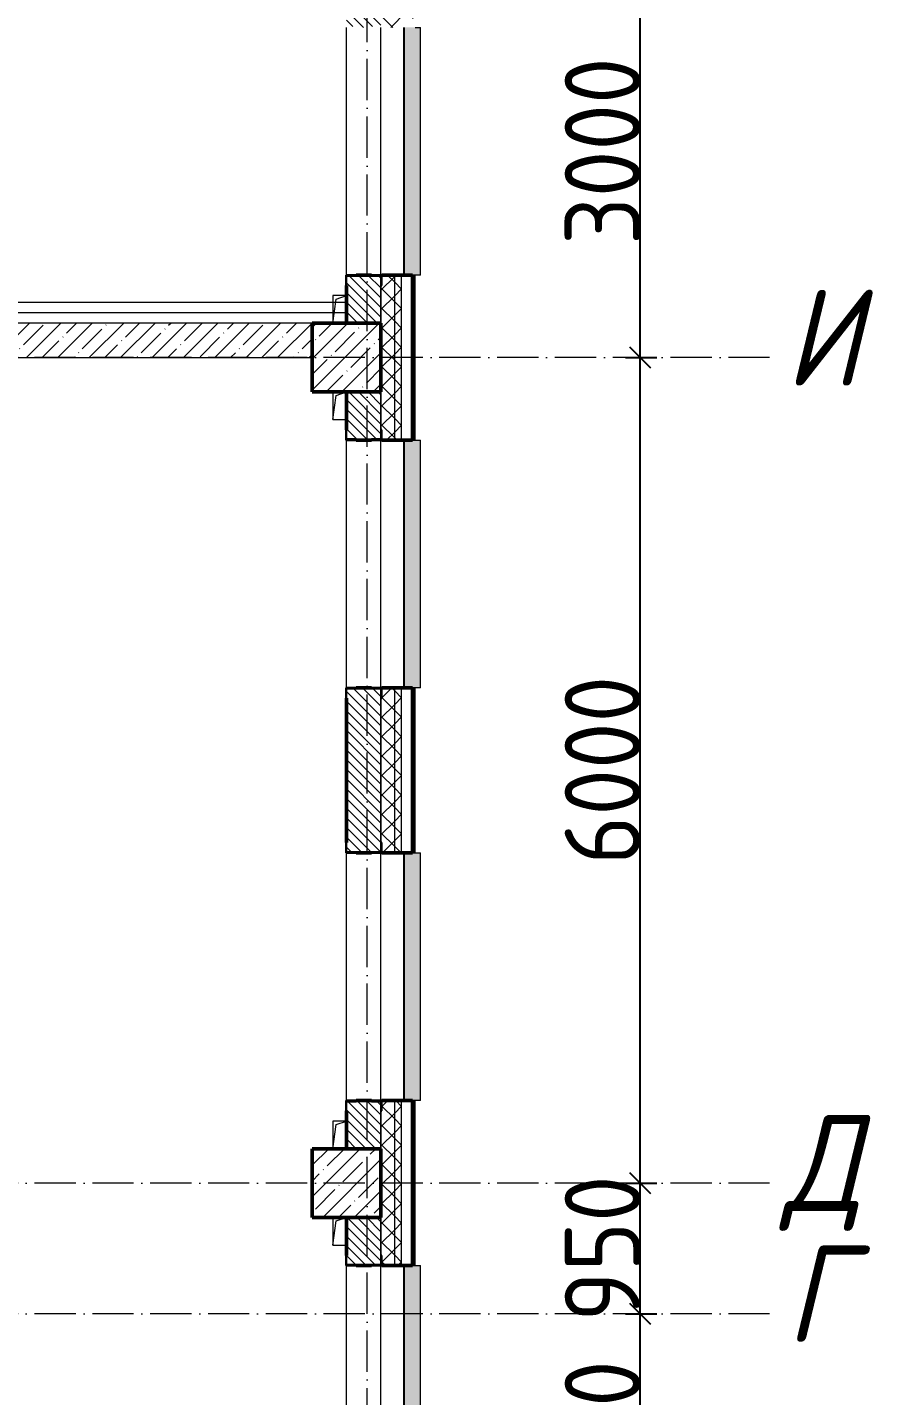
# Model space of a CAD drawing. Header units: millimetres. Extents: x -12989 to 629078, y -109036 to 555275.
# Drawn here: x 615249 to 621398, y 99571 to 109515 of the extents above; entities that cross this region are included whole.
import ezdxf

# ---------------------------------------------------------------- set-up
doc = ezdxf.new("R2010")
doc.units = ezdxf.units.MM
doc.linetypes.add('50_200_ШТРИХ_1Т_ш5_п1_п1_', pattern=[700, 500, -100, 0, -100])
for name, color, linetype, lineweight in [('A-____-____-DIMS', 7, 'Continuous', 9), ('A-DETL-____-OTLN-4', 7, 'Continuous', 18), ('A-GENM-____-MCUT', 7, 'Continuous', 25), ('A-GENM-____-OTLN', 7, 'Continuous', 9), ('A-GENM-____-OTLN-1', 7, 'Continuous', 25), ('A-GLAZ-____-OTLN', 7, 'Continuous', 9), ('A-WALL-____-MCUT-1', 7, 'Continuous', 9), ('A-WALL-____-MCUT-2', 7, 'Continuous', 50), ('A-WALL-____-MCUT-3', 7, 'Continuous', 9), ('A-WALL-____-OTLN', 7, 'Continuous', 9), ('A-WALL-____-PATT-1', 7, 'Continuous', 9), ('A-WALL-FNSH-MCUT-1', 7, 'Continuous', 9), ('S-COLS-____-MCUT', 7, 'Continuous', 50), ('S-COLS-____-OTLN', 7, 'Continuous', 9), ('S-GRID-____-IDEN', 7, 'Continuous', 9), ('S-GRID-____-OTLN-1', 7, '50_200_ШТРИХ_1Т_ш5_п1_п1_', 9)]:
    doc.layers.add(name, color=color, linetype=linetype, lineweight=lineweight)
doc.layers.add('A-GLAZ-____-OTLN-1', color=7, linetype='Continuous', lineweight=9, true_color=0xc0c0c0)
doc.styles.add('ISOCPEUR_I', font='isocpeui.ttf', dxfattribs={"width": 0.9, "height": 2.5})
doc.styles.add('ISOCPEUR_I_9', font='isocpeui.ttf', dxfattribs={"width": 0.9, "height": 250})
doc.styles.add('СПДС', font='isocpeur.ttf', dxfattribs={"width": 0.9})
doc.dimstyles.new('ISO-2_5_0_9К_БОЛЬШОЙ_ОСИ', dxfattribs={"dimscale": 304.8, "dimtxt": 248.995294, "dimasz": 0.492126, "dimexe": 0.393701, "dimexo": 0, "dimgap": 0, "dimtad": 1, "dimdec": 0, "dimzin": 0, "dimdsep": 46, "dimtxsty": 'ISOCPEUR_I_9', "dimblk1": 'OBLIQUE', "dimblk2": 'OBLIQUE', "dimsah": 1, "dimcen": 0.09, "dimdle": 0.393701, "dimazin": 0, "dimtfac": 1, "dimtdec": 4, "dimtix": 1, "dimtmove": 0, "dimatfit": 3, "dimfxl": 1, "dimtvp": 1, "dimtolj": 1, "dimtzin": 0, "dimarcsym": 2})
pattern_1 = [(135, (516567.8, 90784.41), (-35.35534, -35.35534), [])]
pattern_2 = [(45, (516567.8, 90784.41), (-70.71068, 70.71068), []), (135, (516567.8, 90784.41), (-70.71068, -70.71068), [])]

# ---------------------------------------------------------------- blocks, each defined once
blk = doc.blocks.new('BSC_Колонна _Прямоугольная - 500х500-V24-АР1_План отверстий 2 этажа в осях 1-64_А-ГГ')
at = {"layer": 'S-COLS-____-OTLN'}
h = blk.add_hatch(dxfattribs=at)
h.set_pattern_fill('FP_53', color=256, style=0, pattern_type=2)
h.set_pattern_definition([(45, (-101000, -16331.04), (-114.04925, 114.04925), []), (45, (-100885.95, -16331.04), (-114.04925, 114.04925), [201.613, -40.323, 3.353, -36.97])])
h.paths.add_polyline_path([(-250, -250), (250, -250), (250, 250), (-250, 250), (-250, -115.2)], flags=0)
at = {"layer": 'S-COLS-____-MCUT'}
for p, q in [((250, 250), (-250, 250)), ((-250, 250), (-250, -250)), ((250, -250), (250, 250)), ((-250, -250), (250, -250))]:
    blk.add_line(p, q, dxfattribs=at)
blk = doc.blocks.new('BSC_Колонна _Прямоугольная - 500х500-V75-АР1_План отверстий 2 этажа в осях 1-64_А-ГГ')
at = {"layer": 'S-COLS-____-OTLN'}
h = blk.add_hatch(dxfattribs=at)
h.set_pattern_fill('FP_104', color=256, style=0, pattern_type=2)
h.set_pattern_definition([(45, (-101000, -10331.04), (-114.04925, 114.04925), []), (45, (-100885.95, -10331.04), (-114.04925, 114.04925), [201.613, -40.323, 3.353, -36.97])])
h.paths.add_polyline_path([(-250, -250), (250, -250), (250, 250), (-250, 250), (-250, -135.2)], flags=0)
at = {"layer": 'S-COLS-____-MCUT'}
for p, q in [((250, 250), (-250, 250)), ((-250, 250), (-250, -250)), ((250, -250), (250, 250)), ((-250, -250), (250, -250))]:
    blk.add_line(p, q, dxfattribs=at)
blk = doc.blocks.new('Фахверк_СКБ_Уголок - 250_2700-27497298-АР1_План отверстий 2 этажа в осях 1-64_А-ГГ')
at = {"layer": 'A-GENM-____-MCUT'}
for p, q in [((200, 181), (125, 181)), ((125, 181), (125, 106)), ((125, 106), (131, 106)), ((131, 106), (131, 175)), ((131, 175), (200, 175)), ((200, 175), (200, 181)), ((131, -6), (125, -6)), ((125, -6), (125, -81)), ((125, -81), (200, -81)), ((131, -75), (131, -6)), ((200, -75), (131, -75)), ((200, -81), (200, -75))]:
    blk.add_line(p, q, dxfattribs=at)
blk = doc.blocks.new('AR_Отверстие прямоугольное _в плите_ - AR_Отверстие прямоугольное _в плите_-V164-АР1_План отверстий 2 этажа в осях 1-64_А-ГГ')
at = {"layer": 'A-GENM-____-OTLN'}
for p, q in [((-50, 100), (-50, -100)), ((-25, 75), (50, 100)), ((-50, -100), (-25, 75)), ((-50, -100), (50, -100))]:
    blk.add_line(p, q, dxfattribs=at)
blk = doc.blocks.new('AR_Отверстие прямоугольное _в плите_ - AR_Отверстие прямоугольное _в плите_-V167-АР1_План отверстий 2 этажа в осях 1-64_А-ГГ')
at = {"layer": 'A-GENM-____-OTLN'}
for p, q in [((50, 100), (-50, 100)), ((-50, 100), (-50, -100)), ((-25, 75), (50, 100)), ((-50, -100), (-25, 75))]:
    blk.add_line(p, q, dxfattribs=at)
blk = doc.blocks.new('Отлив_СКБ - Отлив витража_120_НВФ-V194-АР1_План отверстий 2 этажа в осях 1-64_А-ГГ')
at = {"layer": 'A-GLAZ-____-OTLN-1'}
for points in [[(1800, -2), (1800, 0), (0, 0), (0, -2), (1544.5, -2)], [(1544.5, -120), (1800, -120), (1800, -2), (0, -2), (0, -120)]]:
    blk.add_hatch(color=256, dxfattribs=at).paths.add_polyline_path(points, flags=0)
at = {"layer": 'A-GLAZ-____-OTLN'}
for p, q in [((0, 0), (1800, 0)), ((1800, -2), (0, -2)), ((0, -120), (0, -83)), ((1800, -83), (1800, -120)), ((0, -120), (1800, -120))]:
    blk.add_line(p, q, dxfattribs=at)
blk = doc.blocks.new('_Oblique')
at = {"color": 0, "linetype": 'ByBlock', "lineweight": -2}
blk.add_line((-0.5, -0.5), (0.5, 0.5), dxfattribs=at)
blk = doc.blocks.new('*D2893')
at = {"layer": 'A-____-____-DIMS', "color": 0, "lineweight": -2, "transparency": 16777216}
for p, q in [((386904.9, -79652.4), (386904.9, -77362.4)), ((386798.9, -77482.4), (387024.9, -77482.4)), ((386798.9, -79532.4), (387024.9, -79532.4))]:
    blk.add_line(p, q, dxfattribs=at)
at = {"layer": 'Defpoints', "color": 0, "transparency": 16777216}
for p in [(386798.9, -77482.4), (386904.9, -77482.4), (386798.9, -79532.4)]:
    blk.add_point(p, dxfattribs=at)
at = {"layer": 'A-____-____-DIMS', "color": 0, "lineweight": -2, "transparency": 16777216, "xscale": 150, "yscale": 150, "zscale": 150}
for p, rotation in [((386904.9, -77482.4), 90), ((386904.9, -79532.4), 270)]:
    blk.add_blockref('_Oblique', p, dxfattribs=dict(at, rotation=rotation))
at = {"layer": 'A-____-____-DIMS', "color": 0, "transparency": 16777216, "insert": (386630.6, -78507.4), "char_height": 548.64, "attachment_point": 5, "rotation": 90, "style": 'СПДС'}
blk.add_mtext('\\A1;2050', dxfattribs=at)
blk = doc.blocks.new('*D2894')
at = {"layer": 'A-____-____-DIMS', "color": 0, "lineweight": -2, "transparency": 16777216}
for p, q in [((386904.9, -77602.4), (386904.9, -76412.4)), ((386798.9, -76532.4), (387024.9, -76532.4)), ((386798.9, -77482.4), (387024.9, -77482.4))]:
    blk.add_line(p, q, dxfattribs=at)
at = {"layer": 'Defpoints', "color": 0, "transparency": 16777216}
for p in [(386798.9, -76532.4), (386904.9, -76532.4), (386798.9, -77482.4)]:
    blk.add_point(p, dxfattribs=at)
at = {"layer": 'A-____-____-DIMS', "color": 0, "lineweight": -2, "transparency": 16777216, "xscale": 150, "yscale": 150, "zscale": 150}
for p, rotation in [((386904.9, -76532.4), 90), ((386904.9, -77482.4), 270)]:
    blk.add_blockref('_Oblique', p, dxfattribs=dict(at, rotation=rotation))
at = {"layer": 'A-____-____-DIMS', "color": 0, "transparency": 16777216, "insert": (386630.6, -77007.4), "char_height": 548.64, "attachment_point": 5, "rotation": 90, "style": 'СПДС'}
blk.add_mtext('\\A1;950', dxfattribs=at)
blk = doc.blocks.new('*D2895')
at = {"layer": 'A-____-____-DIMS', "color": 0, "lineweight": -2, "transparency": 16777216}
for p, q in [((386904.9, -76652.4), (386904.9, -70412.4)), ((386798.9, -70532.4), (387024.9, -70532.4)), ((386798.9, -76532.4), (387024.9, -76532.4))]:
    blk.add_line(p, q, dxfattribs=at)
at = {"layer": 'Defpoints', "color": 0, "transparency": 16777216}
for p in [(386798.9, -70532.4), (386904.9, -70532.4), (386798.9, -76532.4)]:
    blk.add_point(p, dxfattribs=at)
at = {"layer": 'A-____-____-DIMS', "color": 0, "lineweight": -2, "transparency": 16777216, "xscale": 150, "yscale": 150, "zscale": 150}
for p, rotation in [((386904.9, -70532.4), 90), ((386904.9, -76532.4), 270)]:
    blk.add_blockref('_Oblique', p, dxfattribs=dict(at, rotation=rotation))
at = {"layer": 'A-____-____-DIMS', "color": 0, "transparency": 16777216, "insert": (386630.6, -73532.4), "char_height": 548.64, "attachment_point": 5, "rotation": 90, "style": 'СПДС'}
blk.add_mtext('\\A1;6000', dxfattribs=at)
blk = doc.blocks.new('*D2896')
at = {"layer": 'A-____-____-DIMS', "color": 0, "lineweight": -2, "transparency": 16777216}
for p, q in [((386904.9, -70652.4), (386904.9, -67412.4)), ((386798.9, -67532.4), (387024.9, -67532.4)), ((386798.9, -70532.4), (387024.9, -70532.4))]:
    blk.add_line(p, q, dxfattribs=at)
at = {"layer": 'Defpoints', "color": 0, "transparency": 16777216}
for p in [(386798.9, -67532.4), (386904.9, -67532.4), (386798.9, -70532.4)]:
    blk.add_point(p, dxfattribs=at)
at = {"layer": 'A-____-____-DIMS', "color": 0, "lineweight": -2, "transparency": 16777216, "xscale": 150, "yscale": 150, "zscale": 150}
for p, rotation in [((386904.9, -67532.4), 90), ((386904.9, -70532.4), 270)]:
    blk.add_blockref('_Oblique', p, dxfattribs=dict(at, rotation=rotation))
at = {"layer": 'A-____-____-DIMS', "color": 0, "transparency": 16777216, "insert": (386630.6, -69032.4), "char_height": 548.64, "attachment_point": 5, "rotation": 90, "style": 'СПДС'}
blk.add_mtext('\\A1;3000', dxfattribs=at)
blk = doc.blocks.new('3эт')
at = {"layer": 'S-GRID-____-OTLN-1', "color": 251, "ltscale": 0.6, "true_color": 0x636466}
for p, q in [((384920.7, -91346.1), (384920.7, -36982.5)), ((387845.1, -70532.4), (351097.5, -70532.4)), ((387845.1, -76532.4), (376792, -76532.4)), ((387845.1, -77482.4), (279340.9, -77482.4))]:
    blk.add_line(p, q, dxfattribs=at)
at = {"layer": 'S-GRID-____-IDEN', "char_height": 700, "attachment_point": 1, "style": 'ISOCPEUR_I'}
for s, insert, width in [('\\fISOCPEUR|b0|i1|c204|p34|;\\W.9;И', (387955.1, -70035.4), 223.671), ('\\fISOCPEUR|b0|i1|c204|p34|;\\W.9;Д', (387943.4, -76035.4), 252.532), ('\\fISOCPEUR|b0|i1|c204|p34|;\\W.9;Г', (387964.1, -76985.4), 202.025)]:
    blk.add_mtext(s, dxfattribs=dict(at, insert=insert, width=width))
at = {"layer": 'A-____-____-DIMS'}
for base, p1, p2, override, picture, middle in [((386904.9, -67532.4), (386798.9, -70532.4), (386798.9, -67532.4), {"dimtxt": 1.8, "dimpost": '<>', "dimtxsty": 'СПДС', "dimfxl": 3000}, '*D2896', (386630.6, -69032.4)), ((386904.9, -70532.4), (386798.9, -76532.4), (386798.9, -70532.4), {"dimtxt": 1.8, "dimpost": '<>', "dimtxsty": 'СПДС', "dimfxl": 6000}, '*D2895', (386630.6, -73532.4)), ((386904.9, -76532.4), (386798.9, -77482.4), (386798.9, -76532.4), {"dimtxt": 1.8, "dimpost": '<>', "dimtxsty": 'СПДС', "dimfxl": 950}, '*D2894', (386630.6, -77007.4)), ((386904.9, -77482.4), (386798.9, -79532.4), (386798.9, -77482.4), {"dimtxt": 1.8, "dimpost": '<>', "dimtxsty": 'СПДС', "dimfxl": 2050}, '*D2893', (386630.6, -78507.4))]:
    dim = blk.add_linear_dim(base=base, p1=p1, p2=p2, angle=90, dimstyle='ISO-2_5_0_9К_БОЛЬШОЙ_ОСИ', override=override, dxfattribs=at)
    dim.commit()
    dim.dimension.update_dxf_attribs({"geometry": picture, "text_midpoint": middle})

msp = doc.modelspace()

# ---------------------------------------------------------------- hatches: boundary and pattern name
at = {"layer": 'A-WALL-____-PATT-1'}
h = msp.add_hatch(dxfattribs=at)
h.set_pattern_fill('FP_1', color=256, style=0, pattern_type=2)
h.set_pattern_definition(pattern_2)
h.paths.add_polyline_path([(617917.7976, 88765.4504), (617917.7976, 89715.4504), (617823.7976, 89715.4504), (617823.7976, 89640.4504), (617817.7976, 89640.4504), (617817.7976, 88765.4504)], flags=0)
h.paths.add_polyline_path([(617823.7976, 91515.4504), (617917.7976, 91515.4504), (617917.7976, 92715.4504), (617823.7976, 92715.4504), (617823.7976, 92640.4504), (617817.7976, 92640.4504), (617817.7976, 91590.4504), (617823.7976, 91590.4504), (617823.7976, 91520.317)], flags=0)
h.paths.add_polyline_path([(617823.7976, 94515.4504), (617917.7976, 94515.4504), (617917.7976, 95715.4504), (617823.7976, 95715.4504), (617823.7976, 95640.4504), (617817.7976, 95640.4504), (617817.7976, 94590.4504), (617823.7976, 94590.4504), (617823.7976, 94521.4504)], flags=0)
h.paths.add_polyline_path([(617917.7976, 97515.4504), (617917.7976, 98715.4504), (617823.7976, 98715.4504), (617823.7976, 98640.4504), (617817.7976, 98640.4504), (617817.7976, 97590.4504), (617823.7976, 97590.4504), (617823.7976, 97515.4504)], flags=0)
h.paths.add_polyline_path([(617917.7976, 100515.4504), (617917.7976, 101715.4504), (617823.7976, 101715.4504), (617823.7976, 101640.4504), (617817.7976, 101640.4504), (617817.7976, 100590.4504), (617823.7976, 100590.4504), (617823.7976, 100515.4504)], flags=0)
h.paths.add_polyline_path([(617917.7976, 103515.4504), (617917.7976, 104715.4504), (617823.7976, 104715.4504), (617823.7976, 104640.4504), (617817.7976, 104640.4504), (617817.7976, 103590.4504), (617823.7976, 103590.4504), (617823.7976, 103515.4504)], flags=0)
h.paths.add_polyline_path([(617823.7976, 106515.4504), (617917.7976, 106515.4504), (617917.7976, 107715.4504), (617823.7976, 107715.4504), (617823.7976, 107640.4504), (617817.7976, 107640.4504), (617817.7976, 106590.4504), (617823.7976, 106590.4504), (617823.7976, 106521.4504)], flags=0)
h.paths.add_polyline_path([(617823.7976, 109515.4504), (617917.7976, 109515.4504), (617917.7976, 110715.4504), (617823.7976, 110715.4504), (617823.7976, 110640.4504), (617817.7976, 110640.4504), (617817.7976, 109590.4504), (617823.7976, 109590.4504), (617823.7976, 109521.4504)], flags=0)
h.paths.add_polyline_path([(617917.7976, 115515.4504), (617917.7976, 116715.4504), (617823.7976, 116715.4504), (617823.7976, 116640.4504), (617817.7976, 116640.4504), (617817.7976, 115590.4504), (617823.7976, 115590.4504), (617823.7976, 115515.4504)], flags=0)
h.paths.add_polyline_path([(617823.7976, 118515.4504), (617917.7976, 118515.4504), (617917.7976, 119715.4504), (617823.7976, 119715.4504), (617823.7976, 119640.4504), (617817.7976, 119640.4504), (617817.7976, 118590.4504), (617823.7976, 118590.4504), (617823.7976, 118521.4504)], flags=0)
h.paths.add_polyline_path([(617823.7976, 121515.4504), (617917.7976, 121515.4504), (617917.7976, 122715.4504), (617823.7976, 122715.4504), (617823.7976, 122640.4504), (617817.7976, 122640.4504), (617817.7976, 121590.4504), (617823.7976, 121590.4504), (617823.7976, 121521.4504)], flags=0)
h.paths.add_polyline_path([(617917.7976, 124515.4504), (617917.7976, 125715.4504), (617823.7976, 125715.4504), (617823.7976, 125640.4504), (617817.7976, 125640.4504), (617817.7976, 124590.4504), (617823.7976, 124590.4504), (617823.7976, 124515.4504)], flags=0)
h.paths.add_polyline_path([(617823.7976, 127515.4504), (617917.7976, 127515.4504), (617917.7976, 128715.4504), (617823.7976, 128715.4504), (617823.7976, 128640.4504), (617817.7976, 128640.4504), (617817.7976, 127590.4504), (617823.7976, 127590.4504), (617823.7976, 127521.4504)], flags=0)
h.paths.add_polyline_path([(617917.7976, 130515.4504), (617917.7976, 131715.4504), (617823.7976, 131715.4504), (617823.7976, 131640.4504), (617817.7976, 131640.4504), (617817.7976, 130590.4504), (617823.7976, 130590.4504), (617823.7976, 130515.4504)], flags=0)
h.paths.add_polyline_path([(617823.7976, 136515.4504), (617917.7976, 136515.4504), (617917.7976, 137580.4504), (617817.7976, 137580.4504), (617817.7976, 136590.4504), (617823.7976, 136590.4504), (617823.7976, 136521.4504)], flags=0)
h = msp.add_hatch(dxfattribs=at)
h.set_pattern_fill('FP_1', color=256, style=0, pattern_type=2)
h.set_pattern_definition(pattern_2)
h.paths.add_polyline_path([(617917.7976, 88715.4504), (617967.7976, 88715.4504), (617967.7976, 89715.4504), (617917.7976, 89715.4504), (617917.7976, 88765.4504)], flags=0)
h.paths.add_polyline_path([(617917.7976, 91515.4504), (617967.7976, 91515.4504), (617967.7976, 92715.4504), (617917.7976, 92715.4504), (617917.7976, 91520.317)], flags=0)
h.paths.add_polyline_path([(617967.7976, 94515.4504), (617967.7976, 95715.4504), (617917.7976, 95715.4504), (617917.7976, 94515.4504)], flags=0)
h.paths.add_polyline_path([(617917.7976, 97515.4504), (617967.7976, 97515.4504), (617967.7976, 98715.4504), (617917.7976, 98715.4504), (617917.7976, 97540.275)], flags=0)
h.paths.add_polyline_path([(617917.7976, 100515.4504), (617967.7976, 100515.4504), (617967.7976, 101715.4504), (617917.7976, 101715.4504), (617917.7976, 100980.251)], flags=0)
h.paths.add_polyline_path([(617967.7976, 103515.4504), (617967.7976, 104715.4504), (617917.7976, 104715.4504), (617917.7976, 103515.4504)], flags=0)
h.paths.add_polyline_path([(617917.7976, 106515.4504), (617967.7976, 106515.4504), (617967.7976, 107715.4504), (617917.7976, 107715.4504), (617917.7976, 107000.2089)], flags=0)
h.paths.add_polyline_path([(617917.7976, 109515.4504), (617967.7976, 109515.4504), (617967.7976, 110715.4504), (617917.7976, 110715.4504), (617917.7976, 110440.1849)], flags=0)
h.paths.add_polyline_path([(617967.7976, 115515.4504), (617967.7976, 116715.4504), (617917.7976, 116715.4504), (617917.7976, 115515.4504)], flags=0)
h.paths.add_polyline_path([(617967.7976, 118515.4504), (617967.7976, 119715.4504), (617917.7976, 119715.4504), (617917.7976, 118515.4504)], flags=0)
h.paths.add_polyline_path([(617967.7976, 121515.4504), (617967.7976, 122715.4504), (617917.7976, 122715.4504), (617917.7976, 121515.4504)], flags=0)
h.paths.add_polyline_path([(617967.7976, 124515.4504), (617967.7976, 125715.4504), (617917.7976, 125715.4504), (617917.7976, 124515.4504)], flags=0)
h.paths.add_polyline_path([(617917.7976, 127515.4504), (617967.7976, 127515.4504), (617967.7976, 128715.4504), (617917.7976, 128715.4504), (617917.7976, 127640.0648)], flags=0)
h.paths.add_polyline_path([(617967.7976, 130515.4504), (617967.7976, 131715.4504), (617917.7976, 131715.4504), (617917.7976, 130515.4504)], flags=0)
h.paths.add_polyline_path([(617917.7976, 136515.4504), (617967.7976, 136515.4504), (617967.7976, 137580.4504), (617917.7976, 137580.4504), (617917.7976, 137099.9988)], flags=0)
h = msp.add_hatch(dxfattribs=at)
h.set_pattern_fill('FP_3', color=256, style=0, pattern_type=2)
h.set_pattern_definition([(45, (516567.8, 90784.41), (-85.53659, 85.53659), []), (45, (516624.82, 90784.41), (-85.53659, 85.53659), [])])
h.paths.add_polyline_path([(618047.7976, 88615.4504), (618067.7976, 88615.4504), (618067.7976, 89715.4504), (618047.7976, 89715.4504), (618047.7976, 88635.4504)], flags=0)
h.paths.add_polyline_path([(618067.7976, 91515.4504), (618067.7976, 92715.4504), (618047.7976, 92715.4504), (618047.7976, 91515.4504)], flags=0)
h.paths.add_polyline_path([(618067.7976, 94515.4504), (618067.7976, 95715.4504), (618047.7976, 95715.4504), (618047.7976, 94515.4504)], flags=0)
h.paths.add_polyline_path([(618067.7976, 97515.4504), (618067.7976, 98715.4504), (618047.7976, 98715.4504), (618047.7976, 97515.4504)], flags=0)
h.paths.add_polyline_path([(618047.7976, 100515.4504), (618067.7976, 100515.4504), (618067.7976, 101715.4504), (618047.7976, 101715.4504), (618047.7976, 100980.251)], flags=0)
h.paths.add_polyline_path([(618047.7976, 103515.4504), (618067.7976, 103515.4504), (618067.7976, 104715.4504), (618047.7976, 104715.4504), (618047.7976, 103560.2329)], flags=0)
h.paths.add_polyline_path([(618047.7976, 106515.4504), (618067.7976, 106515.4504), (618067.7976, 107715.4504), (618047.7976, 107715.4504), (618047.7976, 107000.2089)], flags=0)
h.paths.add_polyline_path([(618047.7976, 109515.4504), (618067.7976, 109515.4504), (618067.7976, 110715.4504), (618047.7976, 110715.4504), (618047.7976, 110440.1849)], flags=0)
h.paths.add_polyline_path([(618067.7976, 115515.4504), (618067.7976, 116715.4504), (618047.7976, 116715.4504), (618047.7976, 115515.4504)], flags=0)
h.paths.add_polyline_path([(618047.7976, 118515.4504), (618067.7976, 118515.4504), (618067.7976, 119715.4504), (618047.7976, 119715.4504), (618047.7976, 119040.1249)], flags=0)
h.paths.add_polyline_path([(618047.7976, 121515.4504), (618067.7976, 121515.4504), (618067.7976, 122715.4504), (618047.7976, 122715.4504), (618047.7976, 122480.1008)], flags=0)
h.paths.add_polyline_path([(618047.7976, 124515.4504), (618067.7976, 124515.4504), (618067.7976, 125715.4504), (618047.7976, 125715.4504), (618047.7976, 125060.0828)], flags=0)
h.paths.add_polyline_path([(618067.7976, 127515.4504), (618067.7976, 128715.4504), (618047.7976, 128715.4504), (618047.7976, 127515.4504)], flags=0)
h.paths.add_polyline_path([(618047.7976, 130515.4504), (618067.7976, 130515.4504), (618067.7976, 131715.4504), (618047.7976, 131715.4504), (618047.7976, 131080.0408)], flags=0)
h.paths.add_polyline_path([(618067.7976, 136515.4504), (618067.7976, 137580.4504), (618047.7976, 137580.4504), (618047.7976, 136515.4504)], flags=0)
h = msp.add_hatch(dxfattribs=at)
h.set_pattern_fill('FP_6', color=256, style=0, pattern_type=2)
h.set_pattern_definition(pattern_1)
h.paths.add_polyline_path([(617817.7976, 107365.4504), (617817.7976, 107709.4504), (617748.7976, 107709.4504), (617748.7976, 107715.4504), (617636.7976, 107715.4504), (617636.7976, 107709.4504), (617567.7976, 107709.4504), (617567.7976, 107365.4504), (617748.7976, 107365.4504)], flags=0)
h.paths.add_polyline_path([(617748.7976, 109515.4504), (617748.7976, 109521.4504), (617817.7976, 109521.4504), (617817.7976, 109865.4504), (617567.7976, 109865.4504), (617567.7976, 109521.4504), (617636.7976, 109521.4504), (617636.7976, 109515.4504)], flags=0)
h = msp.add_hatch(dxfattribs=at)
h.set_pattern_fill('FP_25', color=256, style=0, pattern_type=2)
h.set_pattern_definition([(45, (516567.8, 90784.41), (-114.04925, 114.04925), []), (45, (516681.85, 90784.41), (-114.04925, 114.04925), [201.612, -40.322, 3.353, -36.97])])
h.paths.add_polyline_path([(617317.7976, 107115.4504), (617317.7976, 107365.4504), (610317.7976, 107365.4504), (610317.7976, 107115.4504), (617299.5724, 107115.4504)], flags=0)
h = msp.add_hatch(dxfattribs=at)
h.set_pattern_fill('FP_6', color=256, style=0, pattern_type=2)
h.set_pattern_definition(pattern_1)
h.paths.add_polyline_path([(617817.7976, 101365.4504), (617817.7976, 101709.4504), (617748.7976, 101709.4504), (617748.7976, 101715.4504), (617636.7976, 101715.4504), (617636.7976, 101709.4504), (617567.7976, 101709.4504), (617567.7976, 101365.4504)], flags=0)
h.paths.add_polyline_path([(617748.7976, 103515.4504), (617748.7976, 103521.4504), (617817.7976, 103521.4504), (617817.7976, 104709.4504), (617748.7976, 104709.4504), (617748.7976, 104715.4504), (617636.7976, 104715.4504), (617636.7976, 104709.4504), (617567.7976, 104709.4504), (617567.7976, 103521.4504), (617636.7976, 103521.4504), (617636.7976, 103515.4504)], flags=0)
h.paths.add_polyline_path([(617748.7976, 106515.4504), (617748.7976, 106521.4504), (617817.7976, 106521.4504), (617817.7976, 106865.4504), (617567.7976, 106865.4504), (617567.7976, 106521.4504), (617636.7976, 106521.4504), (617636.7976, 106515.4504)], flags=0)
h = msp.add_hatch(dxfattribs=at)
h.set_pattern_fill('FP_6', color=256, style=0, pattern_type=2)
h.set_pattern_definition(pattern_1)
h.paths.add_polyline_path([(617567.7976, 98365.4504), (617817.7976, 98365.4504), (617817.7976, 98709.4504), (617748.7976, 98709.4504), (617748.7976, 98715.4504), (617636.7976, 98715.4504), (617636.7976, 98709.4504), (617567.7976, 98709.4504), (617567.7976, 98400.269)], flags=0)
h.paths.add_polyline_path([(617748.7976, 100515.4504), (617748.7976, 100521.4504), (617817.7976, 100521.4504), (617817.7976, 100865.4504), (617567.7976, 100865.4504), (617567.7976, 100521.4504), (617636.7976, 100521.4504), (617636.7976, 100515.4504)], flags=0)

# ---------------------------------------------------------------- linework, layer by layer
at = {"layer": 'A-DETL-____-OTLN-4'}
for p, q in [((617567.7976, 107515.4504), (610017.7976, 107515.4504)), ((617567.7976, 107440.4504), (610017.7976, 107440.4504))]:
    msp.add_line(p, q, dxfattribs=at)
at = {"layer": 'A-WALL-____-MCUT-1'}
for p, q in [((617317.7976, 107365.4504), (610317.7976, 107365.4504)), ((610317.7976, 107115.4504), (617317.7976, 107115.4504))]:
    msp.add_line(p, q, dxfattribs=at)
at = {"layer": 'A-WALL-____-MCUT-2'}
for p, q in [((617748.7976, 107715.4504), (617636.7976, 107715.4504)), ((618047.7976, 107715.4504), (617823.7976, 107715.4504)), ((618047.7976, 106515.4504), (618047.7976, 107715.4504)), ((617567.7976, 107640.4504), (617567.7976, 107365.4504)), ((617567.7976, 106865.4504), (617567.7976, 106590.4504)), ((617636.7976, 106515.4504), (617748.7976, 106515.4504)), ((617823.7976, 106515.4504), (618047.7976, 106515.4504)), ((617567.7976, 104640.4504), (617567.7976, 103590.4504)), ((617748.7976, 104715.4504), (617636.7976, 104715.4504)), ((618047.7976, 104715.4504), (617823.7976, 104715.4504)), ((618047.7976, 103515.4504), (618047.7976, 104715.4504)), ((617636.7976, 103515.4504), (617748.7976, 103515.4504)), ((617823.7976, 103515.4504), (618047.7976, 103515.4504)), ((617567.7976, 101640.4504), (617567.7976, 101365.4504)), ((617748.7976, 101715.4504), (617636.7976, 101715.4504)), ((618047.7976, 101715.4504), (617823.7976, 101715.4504)), ((618047.7976, 100515.4504), (618047.7976, 101715.4504)), ((617567.7976, 100865.4504), (617567.7976, 100590.4504)), ((617636.7976, 100515.4504), (617748.7976, 100515.4504)), ((617823.7976, 100515.4504), (618047.7976, 100515.4504))]:
    msp.add_line(p, q, dxfattribs=at)
at = {"layer": 'A-WALL-____-MCUT-3'}
for p, q in [((617917.7976, 106515.4504), (617917.7976, 107715.4504)), ((617967.7976, 106515.4504), (617967.7976, 107715.4504)), ((617817.7976, 107365.4504), (617817.7976, 107640.4504)), ((617817.7976, 107640.4504), (617817.7976, 107365.4504)), ((617817.7976, 106590.4504), (617817.7976, 106865.4504)), ((617817.7976, 106865.4504), (617817.7976, 106590.4504)), ((617817.7976, 103590.4504), (617817.7976, 104640.4504)), ((617817.7976, 104640.4504), (617817.7976, 103590.4504)), ((617917.7976, 103515.4504), (617917.7976, 104715.4504)), ((617967.7976, 103515.4504), (617967.7976, 104715.4504)), ((617817.7976, 101365.4504), (617817.7976, 101640.4504)), ((617817.7976, 101640.4504), (617817.7976, 101365.4504)), ((617917.7976, 100515.4504), (617917.7976, 101715.4504)), ((617967.7976, 100515.4504), (617967.7976, 101715.4504)), ((617817.7976, 100590.4504), (617817.7976, 100865.4504)), ((617817.7976, 100865.4504), (617817.7976, 100590.4504))]:
    msp.add_line(p, q, dxfattribs=at)
at = {"layer": 'A-WALL-____-OTLN'}
for p, q in [((617567.7976, 107715.4504), (617567.7976, 109515.4504)), ((617817.7976, 107715.4504), (617817.7976, 109515.4504)), ((617567.7976, 104715.4504), (617567.7976, 106515.4504)), ((617817.7976, 104715.4504), (617817.7976, 106515.4504)), ((617567.7976, 101715.4504), (617567.7976, 103515.4504)), ((617817.7976, 101715.4504), (617817.7976, 103515.4504)), ((617567.7976, 98715.4504), (617567.7976, 100515.4504)), ((617817.7976, 98715.4504), (617817.7976, 100515.4504))]:
    msp.add_line(p, q, dxfattribs=at)
at = {"layer": 'A-WALL-FNSH-MCUT-1'}
for p, q in [((618067.7976, 107715.4504), (618047.7976, 107715.4504)), ((618047.7976, 107715.4504), (618047.7976, 106515.4504)), ((618067.7976, 106515.4504), (618067.7976, 107715.4504)), ((618047.7976, 106515.4504), (618067.7976, 106515.4504)), ((618067.7976, 104715.4504), (618047.7976, 104715.4504)), ((618047.7976, 104715.4504), (618047.7976, 103515.4504)), ((618067.7976, 103515.4504), (618067.7976, 104715.4504)), ((618047.7976, 103515.4504), (618067.7976, 103515.4504)), ((618067.7976, 101715.4504), (618047.7976, 101715.4504)), ((618047.7976, 101715.4504), (618047.7976, 100515.4504)), ((618067.7976, 100515.4504), (618067.7976, 101715.4504)), ((618047.7976, 100515.4504), (618067.7976, 100515.4504))]:
    msp.add_line(p, q, dxfattribs=at)

# ---------------------------------------------------------------- block references
msp.add_blockref('3эт', (232797.0902, 177647.8646))
at = {"layer": 'A-GENM-____-OTLN'}
for name, p in [('AR_Отверстие прямоугольное _в плите_ - AR_Отверстие прямоугольное _в плите_-V167-АР1_План отверстий 2 этажа в осях 1-64_А-ГГ', (617517.7976, 107465.4504)), ('AR_Отверстие прямоугольное _в плите_ - AR_Отверстие прямоугольное _в плите_-V164-АР1_План отверстий 2 этажа в осях 1-64_А-ГГ', (617517.7976, 106765.4504)), ('AR_Отверстие прямоугольное _в плите_ - AR_Отверстие прямоугольное _в плите_-V167-АР1_План отверстий 2 этажа в осях 1-64_А-ГГ', (617517.7976, 101465.4504)), ('AR_Отверстие прямоугольное _в плите_ - AR_Отверстие прямоугольное _в плите_-V164-АР1_План отверстий 2 этажа в осях 1-64_А-ГГ', (617517.7976, 100765.4504))]:
    msp.add_blockref(name, p, dxfattribs=at)
at = {"layer": 'A-GENM-____-OTLN-1'}
for p, rotation in [((617642.7976, 107840.4504), 269.9999999999999), ((617742.7976, 106390.4504), 89.99999999999967), ((617642.7976, 104840.4504), 269.9999999999996), ((617742.7976, 103390.4504), 89.99999999999967), ((617642.7976, 101840.4504), 269.9999999999996), ((617742.7976, 100390.4504), 89.9999999999999)]:
    msp.add_blockref('Фахверк_СКБ_Уголок - 250_2700-27497298-АР1_План отверстий 2 этажа в осях 1-64_А-ГГ', p, dxfattribs=dict(at, rotation=rotation))
at = {"layer": 'A-GLAZ-____-OTLN', "rotation": 90}
for p in [(617984.7976, 107715.4504), (617984.7976, 104715.4504), (617984.7976, 101715.4504), (617984.7976, 98715.4504)]:
    msp.add_blockref('Отлив_СКБ - Отлив витража_120_НВФ-V194-АР1_План отверстий 2 этажа в осях 1-64_А-ГГ', p, dxfattribs=at)
at = {"layer": 'S-COLS-____-OTLN'}
for name, p in [('BSC_Колонна _Прямоугольная - 500х500-V24-АР1_План отверстий 2 этажа в осях 1-64_А-ГГ', (617567.7976, 107115.4504)), ('BSC_Колонна _Прямоугольная - 500х500-V75-АР1_План отверстий 2 этажа в осях 1-64_А-ГГ', (617567.7976, 101115.4504))]:
    msp.add_blockref(name, p, dxfattribs=at)

doc.saveas('drawing.dxf')
